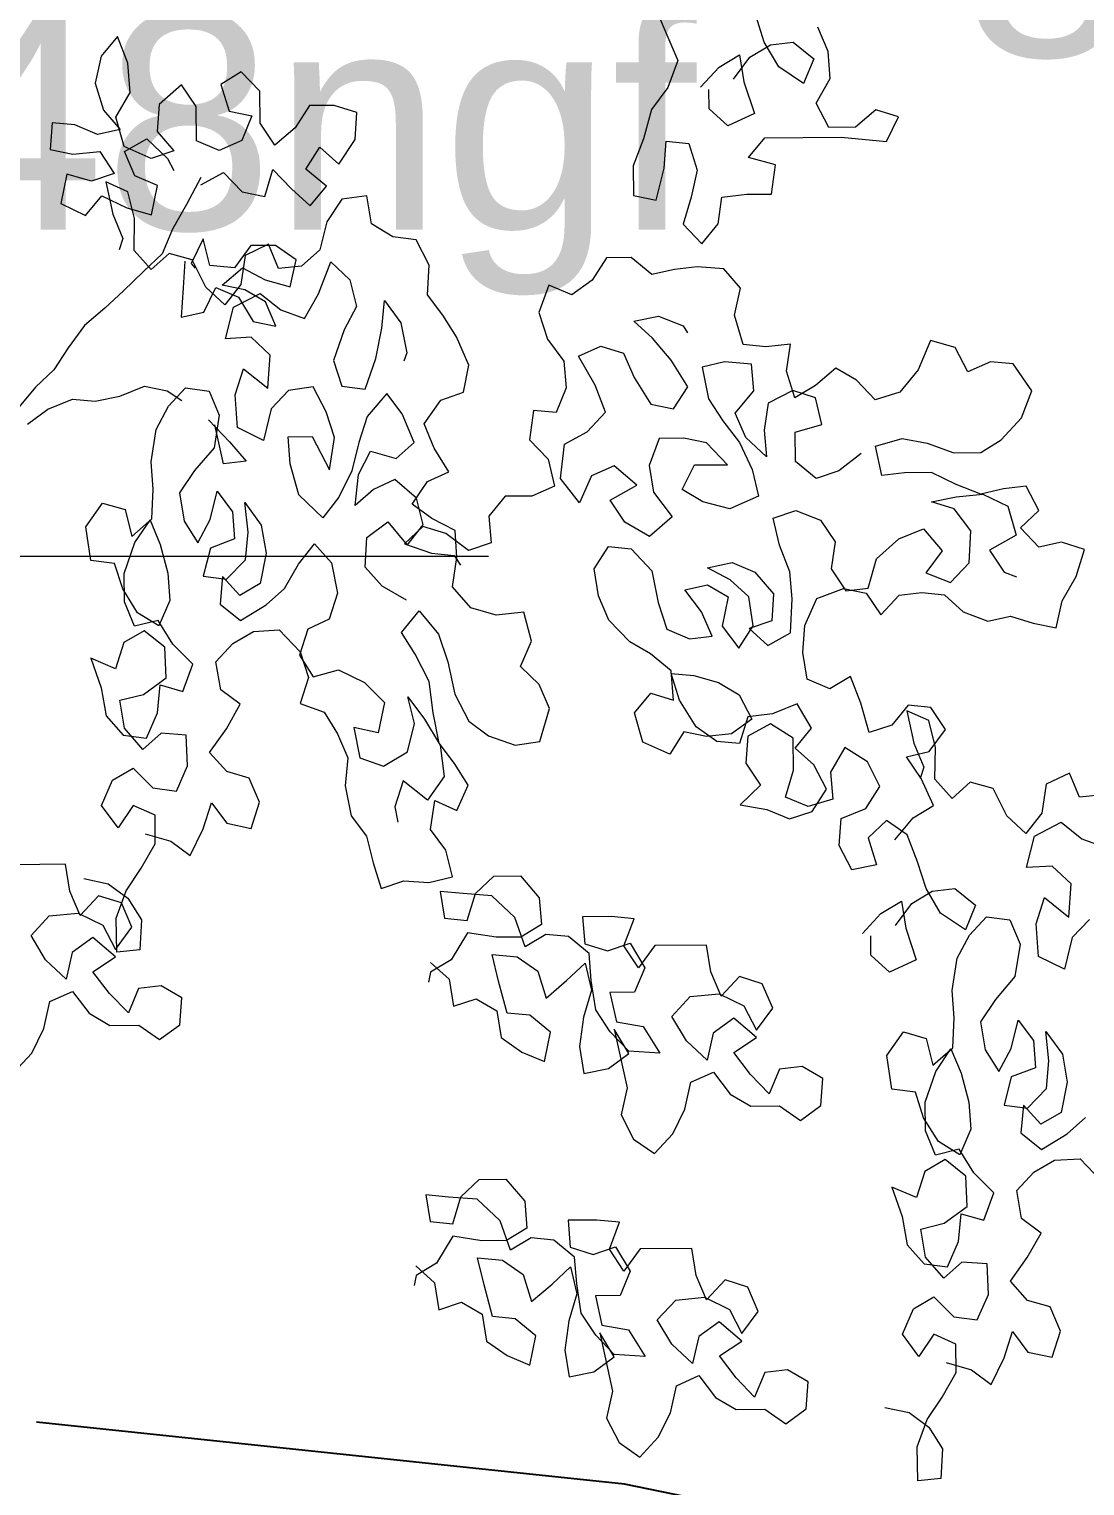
# Model space of a CAD drawing. Header units: millimetres. Extents: x 318905 to 439572, y -5133 to 105868.
# Drawn here: x 389183 to 390152, y 2076 to 3414 of the extents above; entities that cross this region are included whole.
import ezdxf

# ---------------------------------------------------------------- set-up
doc = ezdxf.new("R2010")
doc.units = ezdxf.units.MM
doc.header["$MEASUREMENT"] = 0
doc.linetypes.add('AStair_dashed', pattern=[1800, 800, -1000])
doc.layers.add('0_Stylo_No__98', color=154, linetype='Continuous', lineweight=0)
doc.layers.add('INTI_Etiquettes_Stylo_No__1', color=7, linetype='Continuous', lineweight=5)
doc.layers.add('2D -  Dessin général_Stylo_No__81', color=7, linetype='Continuous', lineweight=13, true_color=0x6a6a6a)
doc.layers.add('INTI_Agencement_Stylo_No__102', color=7, linetype='Continuous', lineweight=0, true_color=0xcccccc)
doc.styles.add('STYLE_GENERE_3', font='')
doc.styles.get('STYLE_GENERE_3').set_extended_font_data('Arial')
doc.dimstyles.new('STYLE_GENERE__1', dxfattribs={"dimtxt": 200, "dimasz": 142.5, "dimexe": 0.18, "dimexo": 500, "dimgap": 0.09, "dimtad": 0, "dimtih": 1, "dimtoh": 1, "dimlfac": 0.001, "dimzin": 0, "dimdsep": 46, "dimtxsty": 'STYLE_GENERE_3', "dimblk": 'ARROWHEAD_6', "dimblk1": 'ARROWHEAD_6', "dimblk2": 'ARROWHEAD_6', "dimcen": 0.09, "dimclrd": 154, "dimclre": 154, "dimclrt": 154, "dimazin": 0, "dimtfac": 1, "dimtdec": 4, "dimtmove": 0, "dimatfit": 3, "dimfxl": 0, "dimtolj": 1, "dimtzin": 0, "dimarcsym": 0})
doc.dimstyles.new('STYLE_GENERE__3', dxfattribs={"dimtxt": 0.18, "dimasz": 182.4, "dimexe": 0.18, "dimexo": 0.0625, "dimgap": 0.09, "dimtad": 0, "dimtih": 1, "dimtoh": 1, "dimdec": 4, "dimzin": 0, "dimdsep": 46, "dimcen": 0.09, "dimadec": 0, "dimazin": 0, "dimtfac": 1, "dimtdec": 4, "dimtmove": 0, "dimatfit": 3, "dimldrblk": 'ARROWHEAD_5', "dimfxl": 0, "dimtolj": 1, "dimtzin": 0, "dimarcsym": 0})

# ---------------------------------------------------------------- blocks, each defined once
blk = doc.blocks.new('arbre6[3]', base_point=(388660.4, -726.1))
at = {"layer": 'INTI_Agencement_Stylo_No__102', "linetype": 'Continuous'}
for p, q in [((389759.2, 3429.9), (389778.4, 3385.1)), ((389857.8, 3401.7), (389850, 3426.3)), ((389916.5, 3393.2), (389906.9, 3415.6)), ((389263.8, 3407.1), (389248.8, 3389)), ((389273.4, 3382.5), (389263.8, 3407.1)), ((389844.6, 3388), (389863.5, 3399.5)), ((389871.2, 3379.3), (389857.8, 3401.7)), ((389863.5, 3399.5), (389884.3, 3401.9)), ((389884.3, 3401.9), (389903.3, 3386.4)), ((389248.8, 3389), (389243.2, 3364.2)), ((389816.3, 3378.8), (389835.2, 3390.2)), ((389829.6, 3367.7), (389844.6, 3388)), ((389835.2, 3390.2), (389839.1, 3365.5)), ((389903.3, 3386.4), (389894, 3363.8)), ((389918.5, 3368.5), (389916.5, 3393.2)), ((389275.5, 3355.5), (389273.4, 3382.5)), ((389377.5, 3374.5), (389358.6, 3363.1)), ((389394.6, 3356.7), (389377.5, 3374.5)), ((389778.4, 3385.1), (389769.2, 3360.3)), ((389799.4, 3360.6), (389816.3, 3378.8)), ((389894, 3363.8), (389871.2, 3379.3)), ((389243.2, 3364.2), (389251, 3339.5)), ((389322.7, 3362.7), (389302, 3344.5)), ((389336.1, 3342.6), (389322.7, 3362.7)), ((389358.6, 3363.1), (389366.4, 3338.4)), ((389769.2, 3360.3), (389754.2, 3339.9)), ((389839.1, 3365.5), (389848.8, 3336.4)), ((389905.5, 3345.9), (389918.5, 3368.5)), ((389262.4, 3332.9), (389275.5, 3355.5)), ((389394.8, 3327.4), (389394.6, 3356.7)), ((389807.1, 3340.5), (389807, 3358.4)), ((389917, 3323.5), (389905.5, 3345.9)), ((389251, 3339.5), (389266.2, 3321.7)), ((389270.1, 3306), (389262.4, 3332.9)), ((389302, 3344.5), (389300.3, 3319.8)), ((389336.3, 3311.1), (389336.1, 3342.6)), ((389366.4, 3338.4), (389387.2, 3334.1)), ((389387.2, 3334.1), (389377.9, 3311.5)), ((389440.1, 3343.6), (389427, 3323.2)), ((389462.8, 3343.8), (389440.1, 3343.6)), ((389483.7, 3337.3), (389462.8, 3343.8)), ((389482, 3312.5), (389483.7, 3337.3)), ((389754.2, 3339.9), (389746.8, 3312.9)), ((389824.3, 3324.9), (389807.1, 3340.5)), ((389848.8, 3336.4), (389824.3, 3324.9)), ((389960.4, 3339.7), (389941.6, 3323.8)), ((389981.2, 3333.2), (389960.4, 3339.7)), ((389970, 3310.6), (389981.2, 3333.2)), ((389203.8, 3327.8), (389202.1, 3303.1)), ((389224.6, 3325.8), (389203.8, 3327.8)), ((389245.5, 3317), (389224.6, 3325.8)), ((389266.2, 3321.7), (389245.5, 3317)), ((389300.3, 3319.8), (389315.6, 3301.9)), ((389408.2, 3307.3), (389394.8, 3327.4)), ((389427, 3323.2), (389408.2, 3307.3)), ((389941.6, 3323.8), (389917, 3323.5)), ((389294.8, 3295), (389270.1, 3306)), ((389270.2, 3301.5), (389290.9, 3312.9)), ((389290.9, 3312.9), (389309.9, 3295.1)), ((389357.2, 3302.3), (389336.3, 3311.1)), ((389377.9, 3311.5), (389357.2, 3302.3)), ((389467, 3289.9), (389482, 3312.5)), ((389746.8, 3312.9), (389737.5, 3288.1)), ((389765.9, 3286.1), (389767.6, 3310.8)), ((389767.6, 3310.8), (389788.4, 3308.8)), ((389788.4, 3308.8), (389796.2, 3284.1)), ((389843.4, 3295.8), (389858.4, 3314)), ((389858.4, 3314), (389928.4, 3314.7)), ((389928.4, 3314.7), (389970, 3310.6)), ((389202.1, 3303.1), (389222.9, 3298.8)), ((389222.9, 3298.8), (389247.5, 3301.3)), ((389247.5, 3301.3), (389260.8, 3281.1)), ((389279.8, 3279.1), (389270.2, 3301.5)), ((389315.6, 3301.9), (389294.8, 3295)), ((389309.9, 3295.1), (389315.7, 3283.9)), ((389436.7, 3285.1), (389449.8, 3305.5)), ((389449.8, 3305.5), (389467, 3289.9)), ((389868, 3289.3), (389843.4, 3295.8)), ((389217.3, 3280.7), (389211.9, 3253.7)), ((389240.1, 3274.2), (389217.3, 3280.7)), ((389260.8, 3281.1), (389240.1, 3274.2)), ((389300.6, 3270.3), (389279.8, 3279.1)), ((389340.4, 3270.7), (389361.1, 3282.1)), ((389361.1, 3282.1), (389378.2, 3264.3)), ((389399.1, 3260), (389406.5, 3284.8)), ((389406.5, 3284.8), (389423.6, 3267)), ((389455.8, 3269.6), (389436.7, 3285.1)), ((389737.5, 3288.1), (389737.7, 3261.1)), ((389758.5, 3256.8), (389765.9, 3286.1)), ((389796.2, 3284.1), (389790.7, 3259.3)), ((389864.4, 3262.3), (389868, 3289.3)), ((389273.3, 3264.4), (389253.1, 3273.4)), ((389253.1, 3273.4), (389259.6, 3243.8)), ((389295.2, 3243.3), (389300.6, 3270.3)), ((389340.3, 3277.4), (389327.3, 3252.6)), ((389423.6, 3267), (389440.8, 3251.4)), ((389440.8, 3251.4), (389455.8, 3269.6)), ((389211.9, 3253.7), (389234.6, 3242.7)), ((389234.6, 3242.7), (389249.6, 3260.8)), ((389249.6, 3260.8), (389272.4, 3249.8)), ((389279.4, 3239.8), (389273.3, 3264.4)), ((389327.3, 3252.6), (389314.2, 3230)), ((389378.2, 3264.3), (389399.1, 3260)), ((389470, 3257.5), (389456.2, 3236.9)), ((389492.7, 3260.8), (389470, 3257.5)), ((389497.1, 3235.1), (389492.7, 3260.8)), ((389737.7, 3261.1), (389758.5, 3256.8)), ((389790.7, 3259.3), (389783.3, 3234.5)), ((389815.4, 3234.8), (389819, 3259.6)), ((389819, 3259.6), (389841.7, 3262.1)), ((389841.7, 3262.1), (389864.4, 3262.3)), ((389259.6, 3243.8), (389268.8, 3221.5)), ((389272.4, 3249.8), (389295.2, 3243.3)), ((389279, 3210.5), (389279.4, 3239.8)), ((389314.2, 3230), (389304.9, 3207.4)), ((389456.2, 3236.9), (389449.6, 3211)), ((389516.7, 3223), (389497.1, 3235.1)), ((389783.3, 3234.5), (389800.4, 3216.7)), ((389800.4, 3216.7), (389815.4, 3234.8)), ((389268.8, 3221.5), (389265.3, 3211.1)), ((389342.6, 3221.2), (389331.4, 3198.6)), ((389348.5, 3196.6), (389342.6, 3221.2)), ((389386.2, 3214.9), (389371.2, 3194.5)), ((389402.5, 3216.2), (389381.2, 3205.9)), ((389408.9, 3215.1), (389386.2, 3214.9)), ((389411.8, 3193.9), (389402.5, 3216.2)), ((389427.9, 3201.8), (389408.9, 3215.1)), ((389538.1, 3220.1), (389516.7, 3223)), ((389550, 3197.1), (389538.1, 3220.1)), ((389294.7, 3192.9), (389279, 3210.5)), ((389304.9, 3207.4), (389288, 3191.5)), ((389311.4, 3207.8), (389294.7, 3192.9)), ((389332.3, 3201.9), (389311.4, 3207.8)), ((389325.7, 3200.8), (389324, 3176.1)), ((389331.4, 3198.6), (389335.2, 3194.2)), ((389345.1, 3176.9), (389332.3, 3201.9)), ((389381.2, 3205.9), (389377.2, 3179.3)), ((389422.4, 3177), (389427.9, 3201.8)), ((389449.6, 3211), (389432.9, 3196.1)), ((389448.3, 3170.5), (389459.8, 3199.9)), ((389459.8, 3199.9), (389477.1, 3183.5)), ((389712.9, 3203.7), (389699.8, 3183.3)), ((389735.6, 3203.9), (389712.9, 3203.7)), ((389754.7, 3188.4), (389735.6, 3203.9)), ((389288, 3191.5), (389269.2, 3173.3)), ((389371.2, 3194.5), (389348.5, 3196.6)), ((389359.9, 3178.7), (389378.7, 3194.6)), ((389378.7, 3194.6), (389399.6, 3183.6)), ((389432.9, 3196.1), (389411.8, 3193.9)), ((389548.6, 3169.7), (389550, 3197.1)), ((389775.4, 3193.1), (389754.7, 3188.4)), ((389796.2, 3195.5), (389775.4, 3193.1)), ((389820.8, 3193.5), (389796.2, 3195.5)), ((389836.1, 3175.7), (389820.8, 3193.5)), ((389269.2, 3173.3), (389252.2, 3157.4)), ((389324, 3176.1), (389322.3, 3149.1)), ((389343.1, 3153.8), (389354.3, 3176.4)), ((389362.5, 3160.6), (389345.1, 3176.9)), ((389354.3, 3176.4), (389375.1, 3167.6)), ((389380.8, 3174.4), (389359.9, 3178.7)), ((389377.2, 3179.3), (389362.5, 3160.6)), ((389399.8, 3163.3), (389380.8, 3174.4)), ((389399.6, 3183.6), (389422.4, 3177)), ((389477.1, 3183.5), (389483.2, 3158.9)), ((389660.1, 3178.5), (389650.9, 3153.6)), ((389681, 3169.7), (389660.1, 3178.5)), ((389699.8, 3183.3), (389681, 3169.7)), ((389830.6, 3150.9), (389836.1, 3175.7)), ((389363, 3129.3), (389370.3, 3158.4)), ((389370.3, 3158.4), (389394.8, 3171)), ((389375.1, 3167.6), (389388.5, 3145.2)), ((389394.8, 3171), (389413.7, 3155.8)), ((389409.4, 3140.9), (389399.8, 3163.3)), ((389435.6, 3147.9), (389448.3, 3170.5)), ((389483.2, 3158.9), (389472, 3137.6)), ((389506.7, 3139.1), (389509.1, 3164.6)), ((389509.1, 3164.6), (389524.2, 3144)), ((389562.7, 3151), (389548.6, 3169.7)), ((389252.2, 3157.4), (389233.4, 3141.5)), ((389322.3, 3149.1), (389343.1, 3153.8)), ((389388.5, 3145.2), (389409.4, 3140.9)), ((389413.7, 3155.8), (389435.6, 3147.9)), ((389575.2, 3131.1), (389562.7, 3151)), ((389650.9, 3153.6), (389658.6, 3129)), ((389737.9, 3145.5), (389760.6, 3150.2)), ((389755.1, 3129.9), (389737.9, 3145.5)), ((389760.6, 3150.2), (389783.4, 3141.4)), ((389838.3, 3124), (389830.6, 3150.9)), ((389233.4, 3141.5), (389218.4, 3121.1)), ((389472, 3137.6), (389462.2, 3109.3)), ((389501.1, 3111.3), (389506.7, 3139.1)), ((389524.2, 3144), (389529.6, 3116.3)), ((389783.4, 3141.4), (389787.2, 3134.7)), ((389218.4, 3121.1), (389205.3, 3100.7)), ((389386.7, 3130.8), (389363, 3129.3)), ((389404, 3114.4), (389386.7, 3130.8)), ((389586.4, 3105), (389575.2, 3131.1)), ((389658.6, 3129), (389673.9, 3108.9)), ((389687.1, 3113.5), (389707.8, 3122.7)), ((389707.8, 3122.7), (389728.7, 3116.2)), ((389772.2, 3109.8), (389755.1, 3129.9)), ((389859.2, 3121.9), (389838.3, 3124)), ((389881.8, 3124.4), (389859.2, 3121.9)), ((389878.2, 3099.6), (389881.8, 3124.4)), ((390010.5, 3127.9), (389999.3, 3100.8)), ((390033.2, 3121.4), (390010.5, 3127.9)), ((390044.7, 3099), (390033.2, 3121.4)), ((389402, 3083.9), (389404, 3114.4)), ((389462.2, 3109.3), (389469.8, 3085.9)), ((389491.3, 3083), (389501.1, 3111.3)), ((389529.6, 3116.3), (389526.7, 3108.9)), ((389581.5, 3080.3), (389586.4, 3105)), ((389673.9, 3108.9), (389675.9, 3084.2)), ((389702.4, 3086.7), (389687.1, 3113.5)), ((389728.7, 3116.2), (389738.3, 3093.8)), ((389787.5, 3085.3), (389772.2, 3109.8)), ((389821.4, 3108.1), (389800.7, 3103.4)), ((389846, 3106.1), (389821.4, 3108.1)), ((389848.1, 3081.4), (389846, 3106.1)), ((390065.5, 3108.2), (390044.7, 3099)), ((390086.3, 3106.2), (390065.5, 3108.2)), ((390103.5, 3081.6), (390086.3, 3106.2)), ((389205.3, 3100.7), (389188.4, 3084.8)), ((389371.9, 3077.8), (389379.5, 3101.8)), ((389379.5, 3101.8), (389402, 3083.9)), ((389738.3, 3093.8), (389753.6, 3069.2)), ((389800.7, 3103.4), (389806.5, 3074.2)), ((389886, 3075), (389878.2, 3099.6)), ((389923.6, 3102.3), (389904.8, 3086.4)), ((389942.6, 3091.3), (389923.6, 3102.3)), ((389999.3, 3100.8), (389982.4, 3080.4)), ((389188.4, 3084.8), (389173.4, 3066.7)), ((389266, 3076.6), (389288.7, 3085.8)), ((389288.7, 3085.8), (389309.5, 3081.5)), ((389309.5, 3081.5), (389322.8, 3072.6)), ((389310.7, 3067.4), (389326.4, 3084.2)), ((389326.4, 3084.2), (389347.9, 3081.3)), ((389347.9, 3081.3), (389357.1, 3059.1)), ((389420.9, 3081.8), (389405.1, 3065.1)), ((389443.5, 3085.2), (389420.9, 3081.8)), ((389455.4, 3062.2), (389443.5, 3085.2)), ((389469.8, 3085.9), (389491.3, 3083)), ((389511.1, 3079), (389493.1, 3058)), ((389525.2, 3060.3), (389511.1, 3079)), ((389560.8, 3073.1), (389581.5, 3080.3)), ((389675.9, 3084.2), (389666.6, 3061.6)), ((389712, 3062), (389702.4, 3086.7)), ((389774.4, 3064.9), (389787.5, 3085.3)), ((389831.2, 3060.9), (389848.1, 3081.4)), ((389884, 3081.7), (389861.4, 3070.2)), ((389904.9, 3075.2), (389884, 3081.7)), ((389904.8, 3086.4), (389886, 3075)), ((389959.8, 3073.4), (389942.6, 3091.3)), ((389982.4, 3080.4), (389959.8, 3073.4)), ((390094.2, 3056.8), (390103.5, 3081.6)), ((389181.1, 3051), (389199.9, 3064.7)), ((389199.9, 3064.7), (389222.6, 3073.9)), ((389222.6, 3073.9), (389243.4, 3071.9)), ((389243.4, 3071.9), (389266, 3076.6)), ((389299.5, 3046.1), (389310.7, 3067.4)), ((389374.1, 3047.7), (389371.9, 3077.8)), ((389405.1, 3065.1), (389397.9, 3036)), ((389545.4, 3051.3), (389560.8, 3073.1)), ((389753.6, 3069.2), (389774.4, 3064.9)), ((389806.5, 3074.2), (389819.9, 3054.1)), ((389861.4, 3070.2), (389857.8, 3045.5)), ((389910.7, 3050.5), (389904.9, 3075.2)), ((389347.5, 3054.9), (389366.6, 3034.8)), ((389357.1, 3059.1), (389352.5, 3029.3)), ((389463.1, 3038.8), (389455.4, 3062.2)), ((389493.1, 3058), (389485.5, 3034)), ((389536.4, 3034.2), (389525.2, 3060.3)), ((389554.6, 3029), (389545.4, 3051.3)), ((389645.8, 3063.6), (389642.2, 3036.6)), ((389666.6, 3061.6), (389645.8, 3063.6)), ((389695.1, 3043.9), (389712, 3062)), ((389819.9, 3054.1), (389835.2, 3034)), ((389840.8, 3038.6), (389831.2, 3060.9)), ((390075.4, 3036.4), (390094.2, 3056.8)), ((389294.9, 3016.3), (389299.5, 3046.1)), ((389361.1, 3014.5), (389353.2, 3050.4)), ((389397.9, 3036), (389374.1, 3047.7)), ((389420.6, 3039.4), (389442.6, 3039.7)), ((389422.4, 3014.4), (389420.6, 3039.4)), ((389442.6, 3039.7), (389458.5, 3009)), ((389458.5, 3009), (389463.1, 3038.8)), ((389674.4, 3032.4), (389695.1, 3043.9)), ((389784.1, 3038), (389761.4, 3037.8)), ((389804.9, 3033.7), (389784.1, 3038)), ((389859.9, 3020.8), (389840.8, 3038.6)), ((389857.8, 3045.5), (389859.9, 3020.8)), ((389886.2, 3043.5), (389910.7, 3050.5)), ((389886.4, 3016.5), (389886.2, 3043.5)), ((389352.5, 3029.3), (389334.5, 3008.3)), ((389366.6, 3034.8), (389381.9, 3017)), ((389485.5, 3034), (389478.9, 3008.1)), ((389485.1, 3004.7), (389496.3, 3026)), ((389496.3, 3026), (389519.7, 3019.4)), ((389519.7, 3019.4), (389536.4, 3034.2)), ((389568.1, 3007.2), (389554.6, 3029)), ((389642.2, 3036.6), (389659.4, 3018.8)), ((389670.8, 3000.9), (389674.4, 3032.4)), ((389761.4, 3037.8), (389752.1, 3013)), ((389824, 3013.7), (389804.9, 3033.7)), ((389835.2, 3034), (389846.7, 3009.4)), ((389960.1, 3030.7), (389984.6, 3037.7)), ((389965.9, 3003.8), (389960.1, 3030.7)), ((389984.6, 3037.7), (390007.3, 3033.4)), ((390007.3, 3033.4), (390032, 3024.7)), ((390032, 3024.7), (390056.6, 3024.9)), ((390056.6, 3024.9), (390075.4, 3036.4)), ((389296.7, 2991.3), (389294.9, 3016.3)), ((389381.9, 3017), (389361.1, 3014.5)), ((389430.4, 2985.9), (389422.4, 3014.4)), ((389659.4, 3018.8), (389665.2, 2994.1)), ((389719.9, 3012.6), (389699.2, 3003.4)), ((389740.9, 2994.9), (389719.9, 3012.6)), ((389752.1, 3013), (389756, 2988.3)), ((389782.5, 2990.8), (389793.7, 3013.4)), ((389793.7, 3013.4), (389824, 3013.7)), ((389905.4, 3001), (389886.4, 3016.5)), ((389946.9, 3023.9), (389926.2, 3007.9)), ((389334.5, 3008.3), (389320.8, 2987.7)), ((389478.9, 3008.1), (389467.1, 2983.7)), ((389482.1, 2976.1), (389485.1, 3004.7)), ((389518.6, 3000.1), (389498.8, 2991)), ((389538.5, 2983), (389518.6, 3000.1)), ((389534.6, 2977.5), (389548.4, 2998.1)), ((389548.4, 2998.1), (389568.1, 3007.2)), ((389688, 2978.6), (389670.8, 3000.9)), ((389699.2, 3003.4), (389688, 2978.6)), ((389846.7, 3009.4), (389852.5, 2984.7)), ((389926.2, 3007.9), (389905.4, 3001)), ((389986.7, 3006.3), (389965.9, 3003.8)), ((390011.3, 3006.5), (389986.7, 3006.3)), ((390034.1, 2995.5), (390011.3, 3006.5)), ((389295.3, 2963.9), (389296.7, 2991.3)), ((389320.8, 2987.7), (389325.2, 2961.9)), ((389348.9, 2963.4), (389355.5, 2989.3)), ((389355.5, 2989.3), (389369.6, 2970.5)), ((389452.3, 2965), (389430.4, 2985.9)), ((389498.8, 2991), (389482.1, 2976.1)), ((389619.9, 2984.7), (389604.9, 2966.5)), ((389644.5, 2984.9), (389619.9, 2984.7)), ((389665.2, 2994.1), (389644.5, 2984.9)), ((389716.4, 2981.1), (389740.9, 2994.9)), ((389756, 2988.3), (389773.2, 2965.9)), ((389801.5, 2979.7), (389782.5, 2990.8)), ((389852.5, 2984.7), (389826.1, 2973.2)), ((390056.8, 2986.7), (390034.1, 2995.5)), ((390034.2, 2984.2), (390058.7, 2986.7)), ((390077.6, 2991.4), (390056.8, 2986.7)), ((390058.7, 2986.7), (390081.5, 2975.7)), ((390098.4, 2993.9), (390077.6, 2991.4)), ((390109.9, 2971.5), (390098.4, 2993.9)), ((389234.7, 2956.6), (389250.1, 2978.4)), ((389250.1, 2978.4), (389270.9, 2972.5)), ((389270.9, 2972.5), (389277, 2947.8)), ((389383.7, 2951.8), (389380.9, 2978.8)), ((389380.9, 2978.8), (389395.9, 2958.1)), ((389467.1, 2983.7), (389452.3, 2965)), ((389552.6, 2964.2), (389534.6, 2977.5)), ((389544.5, 2958.4), (389538.5, 2983)), ((389729.8, 2961), (389716.4, 2981.1)), ((389826.1, 2973.2), (389801.5, 2979.7)), ((389865.9, 2964.6), (389886.7, 2971.5)), ((389886.7, 2971.5), (389909.5, 2962.8)), ((390011.5, 2979.5), (390034.2, 2984.2)), ((390032.3, 2973), (390011.5, 2979.5)), ((390047.6, 2952.9), (390032.3, 2973)), ((390081.5, 2975.7), (390089.3, 2948.8)), ((390093, 2955.6), (390109.9, 2971.5)), ((389277, 2947.8), (389295.3, 2963.9)), ((389279.9, 2942.1), (389293.7, 2962.7)), ((389293.7, 2962.7), (389303, 2940.4)), ((389325.2, 2961.9), (389337.7, 2942)), ((389337.7, 2942), (389348.9, 2963.4)), ((389369.6, 2970.5), (389371.4, 2945.5)), ((389395.9, 2958.1), (389400.4, 2932.3)), ((389492.7, 2946.9), (389512.1, 2961.1)), ((389512.1, 2961.1), (389529.8, 2939.7)), ((389529.8, 2939.7), (389544.5, 2958.4)), ((389573.8, 2953.3), (389552.6, 2964.2)), ((389604.9, 2966.5), (389606.9, 2941.8)), ((389752.5, 2947.8), (389729.8, 2961)), ((389773.2, 2965.9), (389752.5, 2947.8)), ((389871.8, 2939.9), (389865.9, 2964.6)), ((389909.5, 2962.8), (389922.8, 2942.7)), ((389239.5, 2925.8), (389234.7, 2956.6)), ((389371.4, 2945.5), (389349.1, 2937.1)), ((389381.3, 2926.3), (389383.7, 2951.8)), ((389491.3, 2919.5), (389492.7, 2946.9)), ((389544.4, 2957), (389527.5, 2941.1)), ((389565.3, 2950.4), (389544.4, 2957)), ((389586.2, 2934.9), (389565.3, 2950.4)), ((389575.6, 2928.3), (389573.8, 2953.3)), ((389960.8, 2927.3), (389981.5, 2945.5)), ((389981.5, 2945.5), (390004.1, 2954.7)), ((390004.1, 2954.7), (390021.3, 2934.6)), ((390045.9, 2923.6), (390047.6, 2952.9)), ((390089.3, 2948.8), (390064.8, 2935.1)), ((390110.1, 2937.8), (390093, 2955.6)), ((389270.1, 2913.8), (389279.9, 2942.1)), ((389303, 2940.4), (389310, 2913.9)), ((389349.1, 2937.1), (389342.5, 2911.2)), ((389400.4, 2932.3), (389394.8, 2904.5)), ((389430, 2922.3), (389444.8, 2941)), ((389444.8, 2941), (389460.5, 2923.4)), ((389527.5, 2941.1), (389552.1, 2932.3)), ((389552.1, 2932.3), (389573, 2930.3)), ((389606.9, 2941.8), (389586.2, 2934.9)), ((389701.7, 2918), (389714.8, 2938.4)), ((389714.8, 2938.4), (389735.6, 2936.3)), ((389735.6, 2936.3), (389754.7, 2916.3)), ((389881.4, 2915.3), (389871.8, 2939.9)), ((389922.8, 2942.7), (389919.2, 2917.9)), ((390021.3, 2934.6), (390006.3, 2914.3)), ((390064.8, 2935.1), (390078.1, 2915)), ((390130.9, 2942.5), (390110.1, 2937.8)), ((390151.8, 2935.9), (390130.9, 2942.5)), ((390144.4, 2911.1), (390151.8, 2935.9)), ((389261, 2923), (389239.5, 2925.8)), ((389268.6, 2899.5), (389261, 2923)), ((389363.9, 2908.4), (389381.3, 2926.3)), ((389417.2, 2899.8), (389430, 2922.3)), ((389460.5, 2923.4), (389465.9, 2895.7)), ((389507, 2902), (389491.3, 2919.5)), ((389571.6, 2901.6), (389575.6, 2928.3)), ((389573, 2930.3), (389578.7, 2921.3)), ((389705.6, 2893.3), (389701.7, 2918)), ((389805.7, 2919), (389828.4, 2923.8)), ((389826.6, 2908), (389805.7, 2919)), ((389828.4, 2923.8), (389849.2, 2915)), ((389919.2, 2917.9), (389932.6, 2897.8)), ((389953.4, 2900.2), (389960.8, 2927.3)), ((390029, 2905.5), (390045.9, 2923.6)), ((389270.3, 2887.6), (389270.1, 2913.8)), ((389310, 2913.9), (389311.9, 2888.9)), ((389342.5, 2911.2), (389363.9, 2908.4)), ((389360.3, 2911), (389358, 2885.6)), ((389376.1, 2893.5), (389360.3, 2911)), ((389394.8, 2904.5), (389376.1, 2893.5)), ((389754.7, 2916.3), (389760.5, 2887.1)), ((389843.7, 2892.4), (389826.6, 2908)), ((389849.2, 2915), (389866.4, 2894.9)), ((389883.5, 2890.6), (389881.4, 2915.3)), ((390006.3, 2914.3), (390029, 2905.5)), ((390078.1, 2915), (390089.5, 2910.6)), ((390131.3, 2888.5), (390144.4, 2911.1)), ((389282.1, 2877.7), (389268.6, 2899.5)), ((389400.5, 2884.9), (389417.2, 2899.8)), ((389465.9, 2895.7), (389458.3, 2871.7)), ((389529.2, 2889.1), (389507, 2902)), ((389588.3, 2882.1), (389571.6, 2901.6)), ((389715.2, 2870.9), (389705.6, 2893.3)), ((389785, 2898.6), (389805.8, 2903.3)), ((389800.3, 2878.5), (389785, 2898.6)), ((389805.8, 2903.3), (389824.8, 2892.2)), ((389824.8, 2892.2), (389819.3, 2865.2)), ((389847.7, 2865.5), (389843.7, 2892.4)), ((389866.4, 2894.9), (389864.7, 2870.1)), ((389895, 2865.9), (389906.2, 2890.8)), ((389906.2, 2890.8), (389930.7, 2900)), ((389930.7, 2900), (389951.5, 2895.7)), ((389932.6, 2897.8), (389953.4, 2900.2)), ((389951.5, 2895.7), (389964.9, 2875.6)), ((389964.9, 2875.6), (389981.8, 2893.8)), ((389981.8, 2893.8), (390002.6, 2896.2)), ((390002.6, 2896.2), (390023.4, 2894.2)), ((390023.4, 2894.2), (390040.6, 2878.6)), ((389279.6, 2865.4), (389270.3, 2887.6)), ((389301.7, 2865.6), (389282.1, 2877.7)), ((389311.9, 2888.9), (389301.7, 2865.6)), ((389358, 2885.6), (389376.9, 2870.4)), ((389376.9, 2870.4), (389400.5, 2884.9)), ((389524.6, 2859.4), (389541, 2879.3)), ((389541, 2879.3), (389558.7, 2857.9)), ((389611.7, 2875.5), (389588.3, 2882.1)), ((389637, 2878.1), (389611.7, 2875.5)), ((389644.1, 2851.6), (389637, 2878.1)), ((389760.5, 2887.1), (389768.3, 2862.5)), ((389809.9, 2856.1), (389800.3, 2878.5)), ((389881.8, 2859.1), (389883.5, 2890.6)), ((390040.6, 2878.6), (390063.3, 2869.8)), ((390125.8, 2863.7), (390131.3, 2888.5)), ((389301.3, 2870.6), (389279.6, 2865.4)), ((389314.8, 2848.8), (389301.3, 2870.6)), ((389458.3, 2871.7), (389438.6, 2862.6)), ((389734.3, 2850.9), (389715.2, 2870.9)), ((389819.3, 2865.2), (389834.6, 2845.1)), ((389834.6, 2845.1), (389847.7, 2865.5)), ((389864.7, 2870.1), (389843.9, 2863.2)), ((389893.3, 2841.2), (389895, 2865.9)), ((390063.3, 2869.8), (390084.1, 2874.5)), ((390084.1, 2874.5), (390104.9, 2868)), ((390104.9, 2868), (390125.8, 2863.7)), ((389288.4, 2861.2), (389269.7, 2850.2)), ((389307.4, 2846), (389288.4, 2861.2)), ((389369.9, 2849.5), (389388.7, 2860.5)), ((389388.7, 2860.5), (389412.3, 2861.9)), ((389412.3, 2861.9), (389431.6, 2841.7)), ((389438.6, 2862.6), (389431, 2838.6)), ((389537.1, 2839.5), (389524.6, 2859.4)), ((389558.7, 2857.9), (389567.3, 2832.5)), ((389633.9, 2828.3), (389644.1, 2851.6)), ((389753.3, 2839.8), (389734.3, 2850.9)), ((389768.3, 2862.5), (389789.1, 2853.7)), ((389789.1, 2853.7), (389809.9, 2856.1)), ((389843.9, 2863.2), (389861.1, 2847.6)), ((389861.1, 2847.6), (389881.8, 2859.1)), ((389269.7, 2850.2), (389262.1, 2826.2)), ((389308.6, 2817.9), (389307.4, 2846)), ((389333.1, 2830.5), (389314.8, 2848.8)), ((389354.2, 2832.7), (389369.9, 2849.5)), ((389431, 2838.6), (389443.5, 2818.7)), ((389431.6, 2841.7), (389439.3, 2818.3)), ((389550, 2814.6), (389537.1, 2839.5)), ((389772.3, 2824.3), (389753.3, 2839.8)), ((389897.2, 2816.5), (389893.3, 2841.2)), ((389262.1, 2826.2), (389239.3, 2836)), ((389239.3, 2836), (389248.9, 2808.7)), ((389323.9, 2805.3), (389333.1, 2830.5)), ((389358.6, 2806.9), (389354.2, 2832.7)), ((389443.5, 2818.7), (389466.8, 2825.2)), ((389466.8, 2825.2), (389490.6, 2813.5)), ((389567.3, 2832.5), (389573.7, 2802.9)), ((389651.2, 2811.9), (389633.9, 2828.3)), ((389774.4, 2797.3), (389772.3, 2824.3)), ((389287.6, 2802.6), (389308.6, 2817.9)), ((389300.7, 2785.8), (389303.1, 2811.3)), ((389303.1, 2811.3), (389323.9, 2805.3)), ((389439.3, 2818.3), (389431.7, 2794.3)), ((389490.6, 2813.5), (389508.9, 2795.2)), ((389553.8, 2785.7), (389550, 2814.6)), ((389660.5, 2789.7), (389651.2, 2811.9)), ((389780.1, 2797.4), (389772.3, 2822)), ((389772.3, 2822), (389793.2, 2820)), ((389793.2, 2820), (389815.9, 2813.5)), ((389815.9, 2813.5), (389834.9, 2802.4)), ((389918.1, 2807.7), (389897.2, 2816.5)), ((389936.9, 2819.1), (389918.1, 2807.7)), ((389946.6, 2794.5), (389936.9, 2819.1)), ((389248.9, 2808.7), (389253.4, 2782.9)), ((389265.9, 2797.3), (389287.6, 2802.6)), ((389270.3, 2771.5), (389265.9, 2797.3)), ((389376.6, 2793.6), (389358.6, 2806.9)), ((389536.7, 2775.9), (389530.6, 2800.5)), ((389530.6, 2800.5), (389545.7, 2779.8)), ((389573.7, 2802.9), (389586.6, 2778)), ((389738.5, 2785.7), (389753.5, 2803.9)), ((389753.5, 2803.9), (389774.4, 2797.3)), ((389795.4, 2772.8), (389780.1, 2797.4)), ((389834.9, 2802.4), (389846.4, 2780)), ((389290.5, 2762.5), (389300.7, 2785.8)), ((389363.8, 2771.1), (389376.6, 2793.6)), ((389431.7, 2794.3), (389453.5, 2786.4)), ((389453.5, 2786.4), (389466, 2766.5)), ((389508.9, 2795.2), (389503.3, 2767.4)), ((389559.2, 2758), (389553.8, 2785.7)), ((389651.6, 2759.5), (389660.5, 2789.7)), ((389746.3, 2758.8), (389738.5, 2785.7)), ((389865.3, 2784.7), (389842.6, 2782.2)), ((389887.9, 2793.9), (389865.3, 2784.7)), ((389901.3, 2771.6), (389887.9, 2793.9)), ((389954.3, 2767.6), (389946.6, 2794.5)), ((389990.1, 2792.7), (389975.1, 2774.5)), ((390008.9, 2778.6), (389988.7, 2787.6)), ((389988.7, 2787.6), (389995.2, 2758)), ((390010.9, 2790.6), (389990.1, 2792.7)), ((390024.3, 2770.5), (390010.9, 2790.6)), ((389253.4, 2782.9), (389269.1, 2765.3)), ((389287.1, 2752.1), (389270.3, 2771.5)), ((389348.4, 2749.3), (389363.8, 2771.1)), ((389503.3, 2767.4), (389480.9, 2772.1)), ((389480.9, 2772.1), (389486.3, 2744.4)), ((389530.1, 2749.9), (389536.7, 2775.9)), ((389545.7, 2779.8), (389560.2, 2756.1)), ((389586.6, 2778), (389604.6, 2764.7)), ((389814.4, 2759.5), (389795.4, 2772.8)), ((389846.4, 2780), (389827.6, 2766.4)), ((389842.6, 2782.2), (389835.2, 2757.4)), ((389863.5, 2775.7), (389842.7, 2764.3)), ((389884.4, 2762.4), (389863.5, 2775.7)), ((389886.3, 2753.4), (389901.3, 2771.6)), ((389975.1, 2774.5), (389954.3, 2767.6)), ((390015, 2754), (390008.9, 2778.6)), ((390009.3, 2750.1), (390024.3, 2770.5)), ((389269.1, 2765.3), (389290.5, 2762.5)), ((389303.8, 2766.9), (389287.1, 2752.1)), ((389326.8, 2765.3), (389303.8, 2766.9)), ((389328.1, 2737.1), (389326.8, 2765.3)), ((389466, 2766.5), (389475.3, 2744.3)), ((389573.3, 2739.3), (389559.2, 2758)), ((389604.6, 2764.7), (389629, 2756.1)), ((389629, 2756.1), (389651.6, 2759.5)), ((389771, 2747.8), (389746.3, 2758.8)), ((389784.1, 2768.2), (389771, 2747.8)), ((389804.9, 2763.9), (389784.1, 2768.2)), ((389827.6, 2766.4), (389804.9, 2763.9)), ((389835.2, 2757.4), (389814.4, 2759.5)), ((389842.7, 2764.3), (389841, 2739.5)), ((389884.6, 2733.2), (389884.4, 2762.4)), ((389995.2, 2758), (390004.4, 2735.7)), ((389364.1, 2731.8), (389348.4, 2749.3)), ((389475.3, 2744.3), (389472.9, 2718.8)), ((389486.3, 2744.4), (389508.1, 2736.6)), ((389508.1, 2736.6), (389530.1, 2749.9)), ((389560.2, 2756.1), (389564, 2727.2)), ((389903.4, 2737.9), (389886.3, 2753.4)), ((389931.7, 2753.9), (389918.6, 2731.3)), ((389952.6, 2740.6), (389931.7, 2753.9)), ((389988.5, 2745.4), (390009.3, 2750.1)), ((390001.9, 2725.3), (389988.5, 2745.4)), ((390014.6, 2724.7), (390015, 2754)), ((389259.4, 2724), (389278.1, 2735)), ((389278.1, 2735), (389296.4, 2716.7)), ((389317.9, 2713.9), (389328.1, 2737.1)), ((389384.9, 2725.8), (389364.1, 2731.8)), ((389585.8, 2719.4), (389573.3, 2739.3)), ((389841, 2739.5), (389854.4, 2719.4)), ((389877.2, 2708.4), (389884.6, 2733.2)), ((389914.9, 2715.5), (389903.4, 2737.9)), ((389918.6, 2731.3), (389920.7, 2706.5)), ((389964.1, 2718.2), (389952.6, 2740.6)), ((390004.4, 2735.7), (390001, 2725.3)), ((390138.1, 2730.4), (390116.8, 2720.1)), ((390147.4, 2708.1), (390138.1, 2730.4)), ((389249.2, 2700.7), (389259.4, 2724)), ((389296.4, 2716.7), (389317.9, 2713.9)), ((389394.2, 2703.6), (389384.9, 2725.8)), ((389472.9, 2718.8), (389478.3, 2691.1)), ((389526.1, 2723.3), (389518.5, 2699.3)), ((389548.6, 2705.4), (389526.1, 2723.3)), ((389564, 2727.2), (389548.6, 2705.4)), ((389575.6, 2696.1), (389585.8, 2719.4)), ((389854.4, 2719.4), (389835.6, 2701.2)), ((389951, 2697.9), (389964.1, 2718.2)), ((390013.4, 2700.7), (390001.9, 2725.3)), ((390030.3, 2707.1), (390014.6, 2724.7)), ((390047, 2722), (390030.3, 2707.1)), ((390067.9, 2716.1), (390047, 2722)), ((390116.8, 2720.1), (390112.8, 2693.5)), ((389386.6, 2679.6), (389394.2, 2703.6)), ((389551.4, 2678.5), (389555.4, 2705.1)), ((389555.4, 2705.1), (389575.6, 2696.1)), ((389898, 2699.6), (389877.2, 2708.4)), ((389920.7, 2706.5), (389898, 2699.6)), ((389901.8, 2695.1), (389914.9, 2715.5)), ((390080.7, 2691.1), (390067.9, 2716.1)), ((390168.5, 2710.3), (390147.4, 2708.1)), ((389264.3, 2680.1), (389249.2, 2700.7)), ((389278.1, 2700.7), (389264.3, 2680.1)), ((389298.3, 2691.7), (389278.1, 2700.7)), ((389298.5, 2665.4), (389298.3, 2691.7)), ((389342.5, 2679.1), (389350.1, 2703.1)), ((389350.1, 2703.1), (389364.2, 2684.3)), ((389478.3, 2691.1), (389492.4, 2672.4)), ((389518.5, 2699.3), (389521.2, 2685.4)), ((389835.6, 2701.2), (389860.2, 2697)), ((389860.2, 2697), (389881.1, 2688.2)), ((389881.1, 2688.2), (389901.8, 2695.1)), ((389928.4, 2688.6), (389951, 2697.9)), ((389994.6, 2689.3), (390013.4, 2700.7)), ((390098.1, 2674.8), (390080.7, 2691.1)), ((390112.8, 2693.5), (390098.1, 2674.8)), ((389330.7, 2654.6), (389342.5, 2679.1)), ((389364.2, 2684.3), (389386.6, 2679.6)), ((389565.5, 2659.7), (389551.4, 2678.5)), ((389926.7, 2663.9), (389928.4, 2688.6)), ((389970, 2686.8), (389953.1, 2670.9)), ((389989, 2673.5), (389970, 2686.8)), ((389977.7, 2668.9), (389994.6, 2689.3)), ((390105.9, 2672.5), (390130.4, 2685.2)), ((390130.4, 2685.2), (390149.4, 2670)), ((389285.7, 2642.9), (389298.5, 2665.4)), ((389289.3, 2674.6), (389312.7, 2667.9)), ((389312.7, 2667.9), (389330.7, 2654.6)), ((389492.4, 2672.4), (389498.5, 2647.8)), ((389938.2, 2641.5), (389926.7, 2663.9)), ((389953.1, 2670.9), (389960.8, 2646.2)), ((389998.6, 2648.8), (389989, 2673.5)), ((390098.6, 2643.5), (390105.9, 2672.5)), ((390149.4, 2670), (390171.2, 2662.1)), ((389571.6, 2635.1), (389565.5, 2659.7)), ((389216.1, 2646.6), (389168.8, 2646.2)), ((389220, 2621.9), (389216.1, 2646.6)), ((389271.9, 2622.3), (389285.7, 2642.9)), ((389498.5, 2647.8), (389506.1, 2624.3)), ((389960.8, 2646.2), (389938.2, 2641.5)), ((390006.4, 2624.2), (389998.6, 2648.8)), ((390122.3, 2645), (390098.6, 2643.5)), ((390139.6, 2628.6), (390122.3, 2645)), ((389232.9, 2633.4), (389255.3, 2628.7)), ((389255.3, 2628.7), (389273.3, 2615.4)), ((389506.1, 2624.3), (389526.8, 2631.5)), ((389526.8, 2631.5), (389549.9, 2629.9)), ((389549.9, 2629.9), (389571.6, 2635.1)), ((389592.5, 2619.8), (389609.4, 2635.7)), ((389609.4, 2635.7), (389634, 2635.9)), ((389634, 2635.9), (389651.2, 2615.9)), ((390019.8, 2601.8), (390006.4, 2624.2)), ((390012.1, 2622), (390032.9, 2624.4)), ((390032.9, 2624.4), (390051.9, 2608.9)), ((390137.6, 2598.1), (390139.6, 2628.6)), ((389229.6, 2599.5), (389220, 2621.9)), ((389246.5, 2617.7), (389229.6, 2599.5)), ((389267.4, 2611.1), (389246.5, 2617.7)), ((389262.7, 2597.1), (389271.9, 2622.3)), ((389277, 2588.7), (389267.4, 2611.1)), ((389273.3, 2615.4), (389285.8, 2595.5)), ((389581.2, 2619.7), (389560.3, 2621.7)), ((389560.3, 2621.7), (389564.3, 2597)), ((389607.7, 2617.7), (389581.2, 2619.7)), ((389585.1, 2595), (389592.5, 2619.8)), ((389628.6, 2597.7), (389607.7, 2617.7)), ((389651.2, 2615.9), (389653.2, 2591.2)), ((389964.9, 2601.3), (389983.8, 2612.7)), ((389978.2, 2590.2), (389993.2, 2610.6)), ((389983.8, 2612.7), (389987.7, 2588)), ((389993.2, 2610.6), (390012.1, 2622)), ((390107.5, 2592), (390115.1, 2616)), ((390115.1, 2616), (390137.6, 2598.1)), ((389184.4, 2581.1), (389201.2, 2599.3)), ((389201.2, 2599.3), (389227.7, 2601.8)), ((389227.7, 2601.8), (389250.5, 2590.7)), ((389263.3, 2565.9), (389262.7, 2597.1)), ((389564.3, 2597), (389585.1, 2595)), ((389638.3, 2570.8), (389628.6, 2597.7)), ((389717.5, 2598.5), (389691, 2598.3)), ((389691, 2598.3), (389693.1, 2573.6)), ((389738.3, 2596.5), (389717.5, 2598.5)), ((389729, 2571.7), (389738.3, 2596.5)), ((389948, 2583.1), (389964.9, 2601.3)), ((390042.6, 2586.3), (390019.8, 2601.8)), ((390051.9, 2608.9), (390042.6, 2586.3)), ((390046.3, 2581.6), (390062, 2598.4)), ((390062, 2598.4), (390083.5, 2595.5)), ((389250.5, 2590.7), (389262, 2568.4)), ((389262, 2568.4), (389277, 2588.7)), ((389285.8, 2595.5), (389284.4, 2568.1)), ((389585.2, 2583.7), (389570.2, 2558.9)), ((389611.7, 2579.5), (389585.2, 2583.7)), ((389653.2, 2591.2), (389634.4, 2579.7)), ((389987.7, 2588), (389997.4, 2558.9)), ((390083.5, 2595.5), (390092.7, 2573.3)), ((390109.7, 2561.9), (390107.5, 2592)), ((390156.5, 2596), (390140.7, 2579.2)), ((389197.7, 2558.7), (389184.4, 2581.1)), ((389241.1, 2579.4), (389222.3, 2565.7)), ((389262, 2561.6), (389241.1, 2579.4)), ((389634.4, 2579.7), (389611.7, 2579.5)), ((389657.1, 2582.2), (389638.3, 2570.8)), ((389677.9, 2580.2), (389657.1, 2582.2)), ((389696.9, 2564.6), (389677.9, 2580.2)), ((389693.1, 2573.6), (389713.9, 2567)), ((389713.9, 2567), (389734.7, 2574)), ((389742.4, 2551.6), (389729, 2571.7)), ((389734.7, 2574), (389748.1, 2551.6)), ((389757.4, 2571.9), (389742.4, 2551.6)), ((389804.7, 2572.4), (389757.4, 2571.9)), ((389808.7, 2547.7), (389804.7, 2572.4)), ((389955.7, 2563), (389955.6, 2581)), ((390035.1, 2560.3), (390046.3, 2581.6)), ((390092.7, 2573.3), (390088.1, 2543.5)), ((390140.7, 2579.2), (390133.5, 2550.2)), ((389216.8, 2540.9), (389197.7, 2558.7)), ((389222.3, 2565.7), (389216.8, 2540.9)), ((389241.3, 2547.9), (389262, 2561.6)), ((389284.4, 2568.1), (389263.3, 2565.9)), ((389551.3, 2556.4), (389568.5, 2540.9)), ((389570.2, 2558.9), (389551.4, 2547.4)), ((389613.9, 2539.1), (389608, 2563.7)), ((389608, 2563.7), (389630.8, 2561.7)), ((389630.8, 2561.7), (389649.8, 2548.4)), ((389699, 2539.9), (389696.9, 2564.6)), ((389972.9, 2547.4), (389955.7, 2563)), ((389997.4, 2558.9), (389972.9, 2547.4)), ((390030.5, 2530.5), (390035.1, 2560.3)), ((390133.5, 2550.2), (390109.7, 2561.9)), ((389256.6, 2527.8), (389241.3, 2547.9)), ((389551.4, 2547.4), (389549.6, 2538.4)), ((389649.8, 2548.4), (389657.5, 2523.7)), ((389676.3, 2539.7), (389693.2, 2555.6)), ((389693.2, 2555.6), (389699.1, 2530.9)), ((389748.1, 2551.6), (389738.8, 2529)), ((389818.3, 2525.3), (389808.7, 2547.7)), ((389835.2, 2543.5), (389818.3, 2525.3)), ((389856, 2536.9), (389835.2, 2543.5)), ((390088.1, 2543.5), (390070.1, 2522.5)), ((389201.8, 2520.6), (389222.5, 2529.8)), ((389222.5, 2529.8), (389237.8, 2509.7)), ((389283.1, 2532.6), (389273.8, 2510)), ((389303.8, 2535), (389283.1, 2532.6)), ((389322.8, 2524), (389303.8, 2535)), ((389568.5, 2540.9), (389572.4, 2516.2)), ((389621.7, 2509.9), (389613.9, 2539.1)), ((389657.5, 2523.7), (389676.3, 2539.7)), ((389699.1, 2530.9), (389691.7, 2506.1)), ((389703, 2512.9), (389699, 2539.9)), ((389865.6, 2514.5), (389856, 2536.9)), ((390032.3, 2505.5), (390030.5, 2530.5)), ((389196.3, 2495.8), (389201.8, 2520.6)), ((389273.8, 2510), (389256.6, 2527.8)), ((389321.1, 2499.2), (389322.8, 2524)), ((389572.4, 2516.2), (389593.2, 2523.1)), ((389593.2, 2523.1), (389612.2, 2512.1)), ((389738.8, 2529), (389716.1, 2528.8)), ((389716.1, 2528.8), (389722, 2501.9)), ((389773, 2506.9), (389789.9, 2525)), ((389789.9, 2525), (389816.4, 2527.5)), ((389816.4, 2527.5), (389839.1, 2516.5)), ((389839.1, 2516.5), (389850.7, 2494.1)), ((390070.1, 2522.5), (390056.4, 2501.9)), ((389237.8, 2509.7), (389256.8, 2498.6)), ((389612.2, 2512.1), (389616.1, 2487.4)), ((389642.5, 2507.9), (389621.7, 2509.9)), ((389661.5, 2492.3), (389642.5, 2507.9)), ((389691.7, 2506.1), (389688.1, 2479.1)), ((389716.4, 2492.8), (389703, 2512.9)), ((389786.4, 2484.5), (389773, 2506.9)), ((389829.8, 2505.2), (389810.9, 2491.5)), ((389850.7, 2487.4), (389829.8, 2505.2)), ((389850.7, 2494.1), (389865.6, 2514.5)), ((390030.9, 2478.1), (390032.3, 2505.5)), ((390084.5, 2477.5), (390091.1, 2503.5)), ((390091.1, 2503.5), (390105.2, 2484.7)), ((389185.1, 2473.2), (389196.3, 2495.8)), ((389256.8, 2498.6), (389283.3, 2498.9)), ((389283.3, 2498.9), (389302.3, 2485.6)), ((389302.3, 2485.6), (389321.1, 2499.2)), ((389656, 2465.3), (389661.5, 2492.3)), ((389733.5, 2475), (389716.4, 2492.8)), ((389733.5, 2472.8), (389720.1, 2495.1)), ((389720.1, 2495.1), (389731.8, 2441.3)), ((389722, 2501.9), (389746.6, 2497.6)), ((389746.6, 2497.6), (389761.9, 2473)), ((389810.9, 2491.5), (389805.4, 2466.7)), ((389970.3, 2470.8), (389985.7, 2492.6)), ((389985.7, 2492.6), (390006.5, 2486.6)), ((390056.4, 2501.9), (390060.8, 2476.1)), ((390119.3, 2466), (390116.5, 2493)), ((390116.5, 2493), (390131.6, 2472.3)), ((389616.1, 2487.4), (389635.1, 2474.1)), ((389688.1, 2479.1), (389692, 2454.4)), ((389805.4, 2466.7), (389786.4, 2484.5)), ((389830, 2473.7), (389850.7, 2487.4)), ((390006.5, 2486.6), (390012.6, 2462)), ((390012.6, 2462), (390030.9, 2478.1)), ((390015.5, 2456.3), (390029.3, 2476.9)), ((390029.3, 2476.9), (390038.6, 2454.6)), ((390060.8, 2476.1), (390073.3, 2456.2)), ((390073.3, 2456.2), (390084.5, 2477.5)), ((390105.2, 2484.7), (390107, 2459.7)), ((389168.2, 2455), (389185.1, 2473.2)), ((389635.1, 2474.1), (389656, 2465.3)), ((389714.7, 2459.1), (389733.5, 2472.8)), ((389761.9, 2473), (389733.5, 2475)), ((389845.3, 2453.6), (389830, 2473.7)), ((389975.1, 2440), (389970.3, 2470.8)), ((390116.9, 2440.5), (390119.3, 2466)), ((390131.6, 2472.3), (390136, 2446.5)), ((389692, 2454.4), (389714.7, 2459.1)), ((389790.4, 2446.3), (389811.2, 2455.5)), ((389811.2, 2455.5), (389826.5, 2435.4)), ((389862.4, 2435.8), (389845.3, 2453.6)), ((389871.7, 2458.4), (389862.4, 2435.8)), ((389892.5, 2460.8), (389871.7, 2458.4)), ((389911.5, 2449.8), (389892.5, 2460.8)), ((389909.8, 2425), (389911.5, 2449.8)), ((390005.7, 2428), (390015.5, 2456.3)), ((390038.6, 2454.6), (390045.6, 2428.1)), ((390084.7, 2451.3), (390078.1, 2425.4)), ((390107, 2459.7), (390084.7, 2451.3)), ((389731.8, 2441.3), (389726.3, 2416.5)), ((389784.9, 2421.5), (389790.4, 2446.3)), ((389996.6, 2437.2), (389975.1, 2440)), ((390004.2, 2413.7), (389996.6, 2437.2)), ((390099.5, 2422.6), (390116.9, 2440.5)), ((390136, 2446.5), (390130.4, 2418.7)), ((389826.5, 2435.4), (389845.5, 2424.4)), ((389845.5, 2424.4), (389871.9, 2424.6)), ((389871.9, 2424.6), (389891, 2411.3)), ((389891, 2411.3), (389909.8, 2425)), ((390005.9, 2401.8), (390005.7, 2428)), ((390045.6, 2428.1), (390047.5, 2403.1)), ((390078.1, 2425.4), (390099.5, 2422.6)), ((390095.9, 2425.2), (390093.6, 2399.8)), ((390111.7, 2407.7), (390095.9, 2425.2)), ((389726.3, 2416.5), (389737.8, 2394.1)), ((389773.8, 2399), (389784.9, 2421.5)), ((390017.7, 2391.9), (390004.2, 2413.7)), ((390130.4, 2418.7), (390111.7, 2407.7)), ((390136.1, 2399.1), (390152.8, 2414)), ((389756.9, 2380.8), (389773.8, 2399)), ((390015.2, 2379.5), (390005.9, 2401.8)), ((390047.5, 2403.1), (390037.3, 2379.8)), ((390093.6, 2399.8), (390112.5, 2384.6)), ((390112.5, 2384.6), (390136.1, 2399.1)), ((389737.8, 2394.1), (389756.9, 2380.8)), ((390036.9, 2384.8), (390015.2, 2379.5)), ((390037.3, 2379.8), (390017.7, 2391.9)), ((390050.4, 2363), (390036.9, 2384.8)), ((390024, 2375.4), (390005.3, 2364.4)), ((390043, 2360.2), (390024, 2375.4)), ((390105.5, 2363.6), (390124.3, 2374.7)), ((390124.3, 2374.7), (390147.9, 2376.1)), ((390147.9, 2376.1), (390167.2, 2355.9)), ((389579.1, 2341), (389596, 2356.9)), ((389596, 2356.9), (389620.6, 2357.2)), ((389620.6, 2357.2), (389637.8, 2337.1)), ((390005.3, 2364.4), (389997.7, 2340.4)), ((390044.2, 2332.1), (390043, 2360.2)), ((390068.7, 2344.7), (390050.4, 2363)), ((390089.8, 2346.9), (390105.5, 2363.6)), ((389567.8, 2340.9), (389547, 2343)), ((389547, 2343), (389550.9, 2318.3)), ((389997.7, 2340.4), (389974.9, 2350.1)), ((389974.9, 2350.1), (389984.5, 2322.9)), ((390059.5, 2319.5), (390068.7, 2344.7)), ((390094.2, 2321.1), (390089.8, 2346.9)), ((389594.3, 2338.9), (389567.8, 2340.9)), ((389571.7, 2316.2), (389579.1, 2341)), ((389615.2, 2318.9), (389594.3, 2338.9)), ((389637.8, 2337.1), (389639.9, 2312.4)), ((390023.2, 2316.8), (390044.2, 2332.1)), ((389550.9, 2318.3), (389571.7, 2316.2)), ((389624.9, 2292), (389615.2, 2318.9)), ((389704.1, 2319.8), (389677.6, 2319.5)), ((389677.6, 2319.5), (389679.7, 2294.8)), ((389724.9, 2317.7), (389704.1, 2319.8)), ((389715.7, 2292.9), (389724.9, 2317.7)), ((389984.5, 2322.9), (389989, 2297.1)), ((390001.5, 2311.5), (390023.2, 2316.8)), ((390036.3, 2300), (390038.7, 2325.4)), ((390038.7, 2325.4), (390059.5, 2319.5)), ((390112.2, 2307.8), (390094.2, 2321.1)), ((389571.8, 2305), (389556.8, 2280.1)), ((389598.3, 2300.7), (389571.8, 2305)), ((389639.9, 2312.4), (389621, 2301)), ((389643.7, 2303.4), (389624.9, 2292)), ((389664.5, 2301.4), (389643.7, 2303.4)), ((390005.9, 2285.7), (390001.5, 2311.5)), ((390099.4, 2285.3), (390112.2, 2307.8)), ((389621, 2301), (389598.3, 2300.7)), ((389683.5, 2285.8), (389664.5, 2301.4)), ((389679.7, 2294.8), (389700.6, 2288.2)), ((389700.6, 2288.2), (389721.3, 2295.2)), ((389729, 2272.8), (389715.7, 2292.9)), ((389721.3, 2295.2), (389734.7, 2272.8)), ((389744, 2293.2), (389729, 2272.8)), ((389791.3, 2293.6), (389744, 2293.2)), ((389795.3, 2268.9), (389791.3, 2293.6)), ((389989, 2297.1), (390004.7, 2279.5)), ((390026.1, 2276.7), (390036.3, 2300)), ((389537.9, 2277.7), (389555.1, 2262.1)), ((389556.8, 2280.1), (389538, 2268.7)), ((389600.5, 2260.3), (389594.6, 2285)), ((389594.6, 2285), (389617.4, 2282.9)), ((389617.4, 2282.9), (389636.4, 2269.6)), ((389662.9, 2260.9), (389679.8, 2276.8)), ((389679.8, 2276.8), (389685.7, 2252.1)), ((389685.6, 2261.1), (389683.5, 2285.8)), ((390004.7, 2279.5), (390026.1, 2276.7)), ((390022.7, 2266.3), (390005.9, 2285.7)), ((390039.4, 2281.1), (390022.7, 2266.3)), ((390062.4, 2279.5), (390039.4, 2281.1)), ((390063.7, 2251.3), (390062.4, 2279.5)), ((390084, 2263.5), (390099.4, 2285.3)), ((389538, 2268.7), (389536.2, 2259.6)), ((389555.1, 2262.1), (389559, 2237.4)), ((389636.4, 2269.6), (389644.1, 2245)), ((389734.7, 2272.8), (389725.4, 2250.3)), ((389804.9, 2246.5), (389795.3, 2268.9)), ((389821.8, 2264.7), (389804.9, 2246.5)), ((389842.6, 2258.1), (389821.8, 2264.7)), ((390099.7, 2246), (390084, 2263.5)), ((389608.3, 2231.1), (389600.5, 2260.3)), ((389644.1, 2245), (389662.9, 2260.9)), ((389685.7, 2252.1), (389678.3, 2227.3)), ((389689.6, 2234.2), (389685.6, 2261.1)), ((389725.4, 2250.3), (389702.7, 2250)), ((389702.7, 2250), (389708.6, 2223.1)), ((389776.5, 2246.3), (389803, 2248.8)), ((389803, 2248.8), (389825.8, 2237.7)), ((389852.3, 2235.8), (389842.6, 2258.1)), ((389995, 2238.2), (390013.7, 2249.2)), ((390013.7, 2249.2), (390032, 2230.9)), ((390053.5, 2228.1), (390063.7, 2251.3)), ((389559, 2237.4), (389579.8, 2244.3)), ((389579.8, 2244.3), (389598.8, 2233.3)), ((389759.6, 2228.1), (389776.5, 2246.3)), ((389825.8, 2237.7), (389837.3, 2215.4)), ((389837.3, 2215.4), (389852.3, 2235.8)), ((389984.8, 2214.9), (389995, 2238.2)), ((390120.5, 2240), (390099.7, 2246)), ((390129.8, 2217.8), (390120.5, 2240)), ((389598.8, 2233.3), (389602.7, 2208.6)), ((389629.1, 2229.1), (389608.3, 2231.1)), ((389648.1, 2213.5), (389629.1, 2229.1)), ((389678.3, 2227.3), (389674.7, 2200.3)), ((389703, 2214.1), (389689.6, 2234.2)), ((389708.6, 2223.1), (389733.2, 2218.9)), ((389773, 2205.7), (389759.6, 2228.1)), ((389816.4, 2226.4), (389797.6, 2212.7)), ((389837.3, 2208.6), (389816.4, 2226.4)), ((390032, 2230.9), (390053.5, 2228.1)), ((389602.7, 2208.6), (389621.7, 2195.3)), ((389642.6, 2186.5), (389648.1, 2213.5)), ((389720.1, 2196.2), (389703, 2214.1)), ((389720.1, 2194), (389706.7, 2216.3)), ((389706.7, 2216.3), (389718.5, 2162.5)), ((389733.2, 2218.9), (389748.5, 2194.3)), ((389797.6, 2212.7), (389792, 2187.9)), ((389816.6, 2194.9), (389837.3, 2208.6)), ((389999.9, 2194.3), (389984.8, 2214.9)), ((390013.7, 2214.9), (389999.9, 2194.3)), ((390033.9, 2205.8), (390013.7, 2214.9)), ((390078.1, 2193.3), (390085.7, 2217.3)), ((390085.7, 2217.3), (390099.8, 2198.5)), ((390122.2, 2193.8), (390129.8, 2217.8)), ((389621.7, 2195.3), (389642.6, 2186.5)), ((389674.7, 2200.3), (389678.6, 2175.6)), ((389748.5, 2194.3), (389720.1, 2196.2)), ((389792, 2187.9), (389773, 2205.7)), ((389831.9, 2174.8), (389816.6, 2194.9)), ((390034.1, 2179.6), (390033.9, 2205.8)), ((390099.8, 2198.5), (390122.2, 2193.8)), ((389701.3, 2180.3), (389720.1, 2194)), ((389879.1, 2182.1), (389858.3, 2179.6)), ((389898.1, 2171), (389879.1, 2182.1)), ((390024.9, 2188.8), (390048.3, 2182.1)), ((390048.3, 2182.1), (390066.3, 2168.8)), ((390066.3, 2168.8), (390078.1, 2193.3)), ((389678.6, 2175.6), (389701.3, 2180.3)), ((389777.1, 2167.6), (389797.8, 2176.8)), ((389797.8, 2176.8), (389813.1, 2156.7)), ((389849, 2157), (389831.9, 2174.8)), ((389858.3, 2179.6), (389849, 2157)), ((389896.4, 2146.2), (389898.1, 2171)), ((390021.3, 2157.1), (390034.1, 2179.6)), ((389718.5, 2162.5), (389712.9, 2137.7)), ((389771.6, 2142.8), (389777.1, 2167.6)), ((389813.1, 2156.7), (389832.1, 2145.6)), ((390007.5, 2136.5), (390021.3, 2157.1)), ((389760.4, 2120.2), (389771.6, 2142.8)), ((389832.1, 2145.6), (389858.5, 2145.9)), ((389858.5, 2145.9), (389877.6, 2132.6)), ((389877.6, 2132.6), (389896.4, 2146.2)), ((389968.5, 2147.6), (389990.9, 2142.9)), ((389990.9, 2142.9), (390008.9, 2129.6)), ((389712.9, 2137.7), (389724.5, 2115.3)), ((389998.3, 2111.3), (390007.5, 2136.5)), ((390008.9, 2129.6), (390021.4, 2109.7)), ((389724.5, 2115.3), (389743.5, 2102)), ((389743.5, 2102), (389760.4, 2120.2)), ((389998.9, 2080.1), (389998.3, 2111.3)), ((390021.4, 2109.7), (390020, 2082.3)), ((390020, 2082.3), (389998.9, 2080.1))]:
    blk.add_line(p, q, dxfattribs=at)
blk = doc.blocks.new('*D129')
at = {"layer": '0_Stylo_No__98', "linetype": 'Continuous'}
for p, q in [((390306, 7634.5), (390306, 7747)), ((390381, 7559.5), (390231, 7709.5)), ((390806, 7634.5), (390165.4, 7634.5)), ((390306, 3588.8), (390306, 7634.5)), ((390306, -731.5), (390306, 3314.2)), ((390231, -656.5), (390381, -806.5)), ((390806, -731.5), (390165.4, -731.5)), ((390306, -844), (390306, -731.5))]:
    blk.add_line(p, q, dxfattribs=at)
at = {"layer": '0_Stylo_No__98', "insert": (390039.1, 3351.5), "char_height": 200, "attachment_point": 7, "style": 'STYLE_GENERE_3'}
blk.add_mtext('\\A1;{\\pql;\\fArial|b0|i0|c0|p34;8,37}', dxfattribs=at)
blk = doc.blocks.new('ARROWHEAD_6')
at = {"color": 0, "linetype": 'Continuous', "lineweight": 0}
for p, q in [((-0.5, -0.5), (0.5, 0.5)), ((0, 0), (-1, 0))]:
    blk.add_line(p, q, dxfattribs=at)
blk = doc.blocks.new('Cotation_3', base_point=(388552.5, 0))
at = {"layer": '0_Stylo_No__98', "insert": (388552.5, 3169.3), "char_height": 200, "attachment_point": 7, "style": 'STYLE_GENERE_3'}
blk.add_mtext('\\A1;{\\pql;\\fArial|b0|i0|c0|p34;217,48ngf}', dxfattribs=at)
blk = doc.blocks.new('ARROWHEAD_5')
at = {"linetype": 'Continuous', "lineweight": 0}
blk.add_hatch(color=0, dxfattribs=at).paths.add_polyline_path([(-1, 0.2679), (0, 0), (-1, -0.2679)])
at = {"color": 0, "linetype": 'Continuous', "lineweight": 0}
blk.add_line((0, 0), (-1, 0), dxfattribs=at)

msp = doc.modelspace()

# ---------------------------------------------------------------- linework, layer by layer
at = {"layer": '2D -  Dessin général_Stylo_No__81', "linetype": 'AStair_dashed'}
msp.add_line((391404.518, 2929.435), (388552.492, 2929.412), dxfattribs=at)

# ---------------------------------------------------------------- block references
at = {"color": 154, "linetype": 'Continuous', "lineweight": 0}
msp.add_blockref('Cotation_3', (388552.492, 0.002), dxfattribs=at)
at = {"layer": 'INTI_Agencement_Stylo_No__102', "linetype": 'Continuous'}
msp.add_blockref('arbre6[3]', (388660.431, -726.071), dxfattribs=at)

# ---------------------------------------------------------------- dimensions: what is measured, and where the dimension line sits
at = {"color": 154, "linetype": 'Continuous', "lineweight": 0}
dim = msp.add_linear_dim(base=(390305.978, 7634.463), p1=(391404.519, -731.523), p2=(391104.519, 7634.463), angle=90, dimstyle='STYLE_GENERE__1', dxfattribs=at)
dim.commit()
dim.dimension.update_dxf_attribs({"geometry": '*D129', "text_midpoint": (390334.176, 3451.47), "dimtype": 160})

# ---------------------------------------------------------------- leaders
at = {"layer": 'INTI_Etiquettes_Stylo_No__1', "linetype": 'Continuous', "annotation_type": 0, "has_hookline": 1, "hookline_direction": 1, "text_width": 2801.194, "horizontal_direction": (1, 7e-06, 0)}
msp.add_leader([(392869.216, 1435.319), (389729.493, 2077.146), (389189.583, 2134.213)], dimstyle='STYLE_GENERE__3', dxfattribs=at)

doc.saveas('drawing.dxf')
